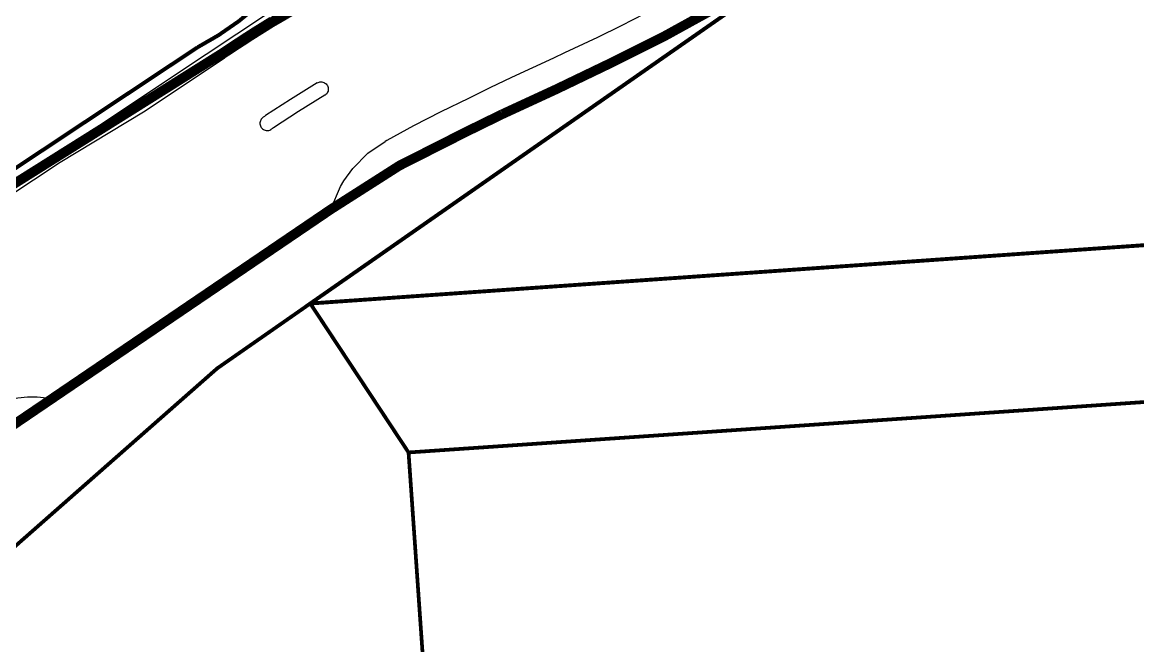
# Model space of a CAD drawing. Header units: millimetres. Extents: x 50357 to 985146, y 723188 to 1803594.
# Drawn here: x 831882.8 to 831997.7, y 820029.4 to 820093.6 of the extents above; entities that cross this region are included whole.
import ezdxf
from ezdxf.xclip import XClip

# ---------------------------------------------------------------- set-up
doc = ezdxf.new("R2010")
doc.units = ezdxf.units.MM
doc.header["$LTSCALE"] = 3
doc.header["$MEASUREMENT"] = 0
doc.linetypes.add('DASHED', pattern=[19.05, 12.7, -6.35])
doc.linetypes.add('PHANTOM', pattern=[2.5, 1.25, -0.25, 0.25, -0.25, 0.25, -0.25])
for name, color, linetype in [('00_Xref', 7, 'Continuous'), ('_PARCEL BOUNDARY', 10, 'DASHED'), ('x-baseplan$0$XXXXX-PIW-DWG-P00-XXXX-R100-WS4-00$0$XXXXX-PIW-P-WHCGRDP1-XXX$0$MMH813_1', 3, 'Continuous'), ('x-baseplan$0$XXXXX-PIW-DWG-P00-XXXX-R100-WS4-00$0$XXXXX-PIW-P-WHCGRDP1-XXX$0$MMH813__', 3, 'Continuous')]:
    doc.layers.add(name, color=color, linetype=linetype)
doc.layers.add('DraftConditionLine_AtGradeRoad_20180809', color=7, linetype='Continuous', lineweight=0)
doc.layers.add('x-baseplan$0$AR-ROAD_AR_BS_MI_', color=7, linetype='Continuous', true_color=0x6d6d6d)

# ---------------------------------------------------------------- blocks, each defined once
blk = doc.blocks.new('x-baseplan$0$XXXXX-PIW-DWG-P00-XXXX-R100-WS4-00')
at = {"layer": 'x-baseplan$0$XXXXX-PIW-DWG-P00-XXXX-R100-WS4-00$0$XXXXX-PIW-P-WHCGRDP1-XXX$0$MMH813_1'}
for p, q in [((834365.07, 818092.21, 6.43), (834365.16, 818092.26, 6.43)), ((834365.16, 818092.26, 6.43), (834365.25, 818092.29, 6.43)), ((834365.25, 818092.29, 6.43), (834365.35, 818092.31, 6.43)), ((834365.35, 818092.31, 6.43), (834365.45, 818092.32, 6.43)), ((834365.45, 818092.32, 6.43), (834365.55, 818092.31, 6.43)), ((834365.55, 818092.31, 6.43), (834365.65, 818092.3, 6.43)), ((834365.65, 818092.3, 6.43), (834365.74, 818092.26, 6.43)), ((834365.74, 818092.26, 6.43), (834365.83, 818092.22, 6.43)), ((834365.83, 818092.22, 6.43), (834365.92, 818092.16, 6.43)), ((834365.92, 818092.16, 6.43), (834365.99, 818092.1, 6.43)), ((834365.99, 818092.1, 6.43), (834366.06, 818092.02, 6.43)), ((834366.1, 818091.18, 6.43), (834366.04, 818091.1, 6.43)), ((834366.06, 818092.02, 6.43), (834366.11, 818091.94, 6.43)), ((834366.14, 818091.27, 6.43), (834366.1, 818091.18, 6.43)), ((834366.11, 818091.94, 6.43), (834366.16, 818091.85, 6.43)), ((834366.18, 818091.36, 6.43), (834366.14, 818091.27, 6.43)), ((834366.16, 818091.85, 6.43), (834366.19, 818091.75, 6.43)), ((834366.2, 818091.46, 6.43), (834366.18, 818091.36, 6.43)), ((834366.19, 818091.75, 6.43), (834366.2, 818091.66, 6.43)), ((834366.2, 818091.66, 6.43), (834366.21, 818091.56, 6.43)), ((834366.21, 818091.56, 6.43), (834366.2, 818091.46, 6.43)), ((834365.89, 818090.96, 6.43), (834365.85, 818090.93, 6.43)), ((834365.97, 818091.02, 6.43), (834365.89, 818090.96, 6.43)), ((834366.04, 818091.1, 6.43), (834365.97, 818091.02, 6.43)), ((834359.18, 818088.19), (834359.17, 818088.09)), ((834359.17, 818088.09), (834359.17, 818087.99)), ((834359.17, 818087.99), (834359.19, 818087.89)), ((834359.21, 818088.29), (834359.18, 818088.19)), ((834359.19, 818087.89), (834359.22, 818087.8)), ((834359.25, 818088.38), (834359.21, 818088.29)), ((834359.22, 818087.8), (834359.26, 818087.7)), ((834359.3, 818088.47), (834359.25, 818088.38)), ((834359.26, 818087.7), (834359.31, 818087.62)), ((834359.36, 818088.54), (834359.3, 818088.47)), ((834359.43, 818088.62), (834359.36, 818088.54)), ((834359.51, 818088.68), (834359.43, 818088.62)), ((834359.31, 818087.62), (834359.37, 818087.54)), ((834359.37, 818087.54), (834359.44, 818087.47)), ((834359.44, 818087.47), (834359.53, 818087.41)), ((834359.53, 818087.41), (834359.61, 818087.37)), ((834359.61, 818087.37), (834359.71, 818087.33)), ((834359.71, 818087.33), (834359.81, 818087.31)), ((834359.81, 818087.31), (834359.9, 818087.3)), ((834359.9, 818087.3), (834360, 818087.31)), ((834360, 818087.31), (834360.1, 818087.32)), ((834360.1, 818087.32), (834360.2, 818087.35)), ((834360.2, 818087.35), (834360.29, 818087.4)), ((834360.29, 818087.4), (834360.34, 818087.43))]:
    blk.add_line(p, q, dxfattribs=at)
at = {"layer": 'x-baseplan$0$XXXXX-PIW-DWG-P00-XXXX-R100-WS4-00$0$XXXXX-PIW-P-WHCGRDP1-XXX$0$MMH813_1', "extrusion": (0.08243, -0.124272, 0.988818)}
for p, q in [((834365.07, 818092.21, 6.43), (834362.33, 818090.51, 6.45)), ((834362.33, 818090.51, 6.45), (834359.75, 818088.84, 6.45)), ((834359.75, 818088.84, 6.45), (834359.63, 818088.76, 6.45)), ((834359.63, 818088.76, 6.45), (834359.51, 818088.68, 6.45))]:
    blk.add_line(p, q, dxfattribs=at)
at = {"layer": 'x-baseplan$0$XXXXX-PIW-DWG-P00-XXXX-R100-WS4-00$0$XXXXX-PIW-P-WHCGRDP1-XXX$0$MMH813_1', "extrusion": (0.083218, -0.125457, 0.988603)}
for p, q in [((834365.85, 818090.93, 6.43), (834363.13, 818089.25, 6.45)), ((834363.13, 818089.25, 6.45), (834360.58, 818087.59, 6.45)), ((834360.46, 818087.51, 6.45), (834360.35, 818087.43, 6.45)), ((834360.58, 818087.59, 6.45), (834360.46, 818087.51, 6.45))]:
    blk.add_line(p, q, dxfattribs=at)
at = {"layer": 'x-baseplan$0$XXXXX-PIW-DWG-P00-XXXX-R100-WS4-00$0$XXXXX-PIW-P-WHCGRDP1-XXX$0$MMH813__', "ltscale": 0.005142}
blk.add_line((834373.53, 818083.69, 6.27), (834366.48, 818079.21, -0.01), dxfattribs=at)
at = {"layer": 'x-baseplan$0$XXXXX-PIW-DWG-P00-XXXX-R100-WS4-00$0$XXXXX-PIW-P-WHCGRDP1-XXX$0$MMH813__', "ltscale": 0.005142, "elevation": 5.71}
blk.add_lwpolyline([(834360.17, 818098.89), (834358.46, 818097.83), (834357.62, 818097.29), (834355.93, 818096.2), (834355.09, 818095.64), (834354.75, 818095.42), (834346.42, 818089.88), (834345.94, 818089.6), (834337.9, 818084.7), (834337.38, 818084.35), (834297.41, 818057.78)], dxfattribs=at)
at = {"layer": 'x-baseplan$0$XXXXX-PIW-DWG-P00-XXXX-R100-WS4-00$0$XXXXX-PIW-P-WHCGRDP1-XXX$0$MMH813__', "ltscale": 0.005142, "flags": 128}
blk.add_lwpolyline([(834337.77, 818059.63), (834331.84, 818055.69)], dxfattribs=at)
at = {"layer": 'x-baseplan$0$XXXXX-PIW-DWG-P00-XXXX-R100-WS4-00$0$XXXXX-PIW-P-WHCGRDP1-XXX$0$MMH813__', "ltscale": 0.005142}
for points in [[(834398.76, 818099.33, 5.79), (834396.36, 818098.09, 5.83), (834393.93, 818096.89, 5.87), (834391.49, 818095.74, 5.91), (834390.54, 818095.3, 5.92), (834389.41, 818094.77, 5.94), (834385.08, 818092.77, 6), (834382.84, 818091.71, 6.02), (834380.63, 818090.61, 6.03), (834377.79, 818089.22, 6.05), (834374.99, 818087.78, 6.05), (834372.22, 818086.27, 6.05), (834372.08, 818086.19, 6.05)], [(834406.42, 818100.06, 5.92), (834403.3, 818098.33, 5.96), (834400.85, 818097.03, 5.99), (834400.71, 818096.96, 6), (834400.13, 818096.66, 6.01), (834398.4, 818095.76, 6.03), (834398.28, 818095.71, 6.03), (834397.68, 818095.4, 6.04), (834395.21, 818094.18, 6.08), (834394.08, 818093.64, 6.1), (834392.72, 818093, 6.12), (834391.77, 818092.56, 6.14), (834390.64, 818092.04, 6.16), (834386.31, 818090.03, 6.21), (834384.12, 818088.99, 6.23), (834381.95, 818087.92, 6.25), (834379.18, 818086.56, 6.26), (834373.53, 818083.69, 6.27)], [(834364.21, 818100.15, 0), (834361.3, 818098.44, 0), (834360.58, 818098, 0), (834358.43, 818096.66, 0), (834357.53, 818096.08, 0), (834357.08, 818095.79, 0), (834355.98, 818095.07, 0)], [(834360.17, 818098.89, 6.6), (834358.46, 818097.83, 6.59), (834357.62, 818097.29, 6.57), (834355.93, 818096.2, 6.55), (834355.09, 818095.64, 6.54), (834354.75, 818095.42, 6.53), (834353.42, 818094.54, 6.5), (834352.59, 818093.98, 6.48), (834351.75, 818093.43, 6.46), (834350.92, 818092.88, 6.44), (834350.09, 818092.32, 6.42), (834347.59, 818090.66, 6.36), (834346.76, 818090.11, 6.34), (834346.42, 818089.88, 6.33), (834345.94, 818089.6, 6.33), (834345.09, 818089.08, 6.32), (834343.38, 818088.04, 6.3), (834342.53, 818087.52, 6.29), (834337.9, 818084.7, 6.23), (834337.38, 818084.35, 6.22), (834334.05, 818082.14, 6.18)], [(834355.98, 818095.06, 0), (834355.75, 818094.92, 0), (834355.49, 818094.74, 0), (834355.48, 818094.73, 0), (834347.16, 818089.2, 0), (834338.61, 818084, 0), (834333.12, 818080.37, 0), (834330.28, 818078.46, 0), (834294.62, 818054.76, 0), (834291.59, 818052.72, 0), (834288.57, 818050.67, 0), (834287.89, 818050.2, 0), (834284.4, 818047.78, 0), (834280.25, 818044.84, 0), (834279.57, 818044.36, 0), (834276.13, 818041.86, 0), (834274.07, 818040.35, 0), (834272.04, 818038.84, 0), (834270.49, 818037.68, 0), (834256.03, 818026.8, 0), (834223.37, 818003.67, 0)], [(834366.48, 818079.21, 5.96), (834367.48, 818081.56, 5.99), (834367.81, 818082.13, 6), (834368.73, 818083.39, 6.01), (834370.29, 818084.96, 6.03), (834372.08, 818086.19, 6.04)], [(834337.77, 818059.63, 0), (834337.21, 818059.75, 0), (834336.21, 818059.85, 0), (834335.22, 818059.85, 0), (834334.22, 818059.75, 0), (834333.24, 818059.55, 0), (834332.29, 818059.26, 0), (834331.36, 818058.87, 0), (834330.67, 818058.49, 0)]]:
    blk.add_polyline3d(points, dxfattribs=at)
blk = doc.blocks.new('x-baseplan')
at = {"layer": 'x-baseplan$0$AR-ROAD_AR_BS_MI_'}
for p, q in [((834353.63, 818095.16), (834359.94, 818099.35)), ((834217.07, 818004.36), (834353.63, 818095.16))]:
    blk.add_line(p, q, dxfattribs=at)
blk.add_blockref('x-baseplan$0$XXXXX-PIW-DWG-P00-XXXX-R100-WS4-00', (0, 0))
blk = doc.blocks.new('PARCEL BOUNDARY')
at = {"layer": '_PARCEL BOUNDARY', "ltscale": 0.2, "const_width": 400}
blk.add_lwpolyline([(834236604, 817404009), (834264376, 817422377), (834297078, 817443981), (834310419, 817452901), (834352558, 817480871, 0.0821189), (834360568, 817486915, -0.0111337), (834370062, 817495444), (834378808, 817503845), (834383625, 817499192), (834387460, 817502803), (834394780, 817509960), (834415092, 817529477), (834423246, 817537222), (834426223, 817537204), (834428346, 817541474, -0.6859753), (834433832, 817540361, -0.0959867), (834433770, 817537696), (834438280, 817554903), (834459677, 817560069, -0.2423535), (834444628, 817513801), (834495220, 817517337)], format="xyb", dxfattribs=at)
at = {"layer": '_PARCEL BOUNDARY', "ltscale": 100, "const_width": 383}
for points in [[(834374306, 817439184), (834364188, 817454516), (834354598, 817447836), (834251000, 817356662), (834247124, 817353518), (834243074, 817350602), (834238864, 817347922), (834234507, 817345489), (834230017, 817343309)], [(834429575, 817257676), (834383731, 817304357), (834374306, 817439184), (834498385, 817447685), (834507891, 817309233)]]:
    blk.add_lwpolyline(points, dxfattribs=at)
at = {"layer": '_PARCEL BOUNDARY', "ltscale": 0.2, "const_width": 400}
blk.add_lwpolyline([(834493654, 817517222), (834495714, 817487766), (834497384, 817463828), (834364188, 817454516), (834426900, 817498196), (834444635, 817513795)], dxfattribs=at)

msp = doc.modelspace()

# ---------------------------------------------------------------- linework, layer by layer
at = {"layer": 'DraftConditionLine_AtGradeRoad_20180809', "linetype": 'PHANTOM', "ltscale": 0.3, "const_width": 1, "flags": 128}
msp.add_lwpolyline([(831989.3779, 820165.7243), (831989.3991, 820165.0595), (831989.4085, 820164.3945), (831989.4064, 820163.7294), (831989.3927, 820163.0644), (831989.3674, 820162.3998), (831989.3305, 820161.7358), (831989.282, 820161.0724), (831989.2219, 820160.4101), (831989.1503, 820159.7488), (831989.0671, 820159.0889), (831988.9725, 820158.4306), (831988.8664, 820157.774), (831988.7488, 820157.1194), (831988.6198, 820156.4669), (831988.4795, 820155.8168), (831988.3278, 820155.1693), (831988.1649, 820154.5244), (831987.9907, 820153.8825), (831987.8053, 820153.2438), (831987.6089, 820152.6084), (831987.4013, 820151.9765), (831987.1828, 820151.3483), (831986.9533, 820150.7241), (831986.713, 820150.1039), (831986.4619, 820149.488), (831986.2001, 820148.8766), (831985.9276, 820148.2699), (831985.6447, 820147.668), (831985.3512, 820147.0711), (831985.0474, 820146.4795), (831984.7333, 820145.8932), (831984.409, 820145.3126), (831984.0746, 820144.7376), (831983.7302, 820144.1686), (831983.376, 820143.6057), (831983.012, 820143.0491), (831982.6383, 820142.4989), (831982.2551, 820141.9553), (831981.8625, 820141.4184), (831981.4605, 820140.8885), (831981.0494, 820140.3657), (831980.6292, 820139.8502), (831980.2001, 820139.342), (831979.7622, 820138.8415), (831979.762, 820138.8413), (831977.7578, 820136.8526), (831975.7191, 820134.8992), (831973.6467, 820132.9817), (831971.5411, 820131.1006), (831969.4031, 820129.2566), (831967.2331, 820127.4501), (831965.032, 820125.6818), (831962.8003, 820123.9522), (831960.5388, 820122.2618), (831958.2482, 820120.6111), (831955.929, 820119.0007), (831953.5822, 820117.431), (831951.2082, 820115.9024), (831948.808, 820114.4156), (831946.3822, 820112.9708), (831943.9315, 820111.5686), (831941.4568, 820110.2094), (831938.9587, 820108.8936), (831937.8511, 820108.3279, 0.0292121), (831912.0276, 820095.8033, 0.02526117), (831807.7847, 820025.4198), (831771.119, 819999.2796), (831770.5182, 819998.7875), (831769.909, 819998.3061), (831769.2914, 819997.8353), (831768.6657, 819997.3754), (831768.0321, 819996.9264), (831767.3907, 819996.4886), (831766.7418, 819996.0621), (831766.0856, 819995.6469), (831765.4222, 819995.2433), (831764.7518, 819994.8513), (831764.0747, 819994.471), (831763.3911, 819994.1026), (831762.7012, 819993.7462), (831762.0051, 819993.402), (831761.3032, 819993.0699), (831760.5955, 819992.7501), (831759.8824, 819992.4427), (831759.164, 819992.1478), (831758.4406, 819991.8655), (831757.7124, 819991.5958), (831756.9796, 819991.3389), (831756.2424, 819991.0949), (831755.5011, 819990.8637), (831754.7558, 819990.6455), (831754.0068, 819990.4404), (831753.2544, 819990.2483), (831752.4988, 819990.0694), (831751.7401, 819989.9038), (831750.9786, 819989.7514), (831750.2147, 819989.6123), (831749.4484, 819989.4865), (831748.68, 819989.3742), (831747.9098, 819989.2752), (831747.1379, 819989.1898), (831746.3647, 819989.1178), (831745.5904, 819989.0593), (831744.8151, 819989.0144), (831744.0392, 819988.983), (831743.2629, 819988.9651), (831742.4864, 819988.9608), (831741.7099, 819988.97), (831740.9337, 819988.9928), (831740.158, 819989.0291), (831739.383, 819989.079), (831738.6091, 819989.1424), (831737.8363, 819989.2193), (831737.0651, 819989.3096), (831736.2955, 819989.4134), (831735.5278, 819989.5306), (831734.7624, 819989.6612), (831733.9993, 819989.8051), (831733.2388, 819989.9624), (831732.4812, 819990.1328), (831731.7267, 819990.3165), (831730.9755, 819990.5133), (831730.2279, 819990.7232), (831729.484, 819990.9461), (831728.7441, 819991.182), (831728.0085, 819991.4307), (831727.2773, 819991.6923), (831726.5508, 819991.9665), (831725.8292, 819992.2534), (831725.1127, 819992.5528), (831724.4016, 819992.8648), (831723.696, 819993.189), (831722.9961, 819993.5255), (831722.3023, 819993.8742), (831721.6146, 819994.235), (831720.9333, 819994.6077), (831720.2587, 819994.9922), (831719.5908, 819995.3885), (831718.93, 819995.7963), (831718.2764, 819996.2156), (831717.6302, 819996.6463), (831716.9916, 819997.0881), (831716.3609, 819997.5411), (831715.7381, 819998.005), (831715.1235, 819998.4796), (831714.5173, 819998.965), (831713.9197, 819999.4608), (831713.3308, 819999.967), (831712.7509, 820000.4834), (831712.18, 820001.0098), (831711.6184, 820001.5462), (831711.0663, 820002.0922), (831710.5237, 820002.6478), (831710.2774, 820002.9065), (831709.7302, 820003.5218), (831709.1939, 820004.1465), (831708.6685, 820004.7804), (831708.1542, 820005.4234), (831707.6513, 820006.0754), (831707.1598, 820006.7359), (831706.6799, 820007.405), (831706.2117, 820008.0823), (831705.7555, 820008.7678), (831705.3113, 820009.461), (831704.8792, 820010.1619), (831704.4595, 820010.8703), (831704.0521, 820011.5858), (831703.6574, 820012.3084), (831703.2753, 820013.0377), (831702.9059, 820013.7736), (831702.5495, 820014.5159), (831702.2061, 820015.2642), (831701.8758, 820016.0184), (831701.5587, 820016.7783), (831701.255, 820017.5436), (831700.9646, 820018.3141), (831700.6877, 820019.0895), (831700.4244, 820019.8696), (831700.1747, 820020.6542), (831699.9388, 820021.4431), (831699.7167, 820022.2359), (831699.5085, 820023.0325), (831699.3142, 820023.8327), (831699.1338, 820024.636), (831698.9676, 820025.4425), (831698.8154, 820026.2516), (831698.6774, 820027.0634), (831698.5535, 820027.8774), (831698.4439, 820028.6934), (831698.3486, 820029.5113), (831698.2675, 820030.3306), (831698.2008, 820031.1513), (831698.1483, 820031.973), (831698.1103, 820032.7955), (831698.0866, 820033.6185), (831698.0772, 820034.4418), (831698.0822, 820035.2652), (831698.1016, 820036.0883), (831698.1354, 820036.911), (831698.1835, 820037.733), (831698.246, 820038.554), (831698.3227, 820039.3738), (831698.4138, 820040.1921), (831698.5191, 820041.0087), (831698.6387, 820041.8234), (831698.7725, 820042.6358), (831698.9204, 820043.4458), (831699.0824, 820044.253), (831699.2585, 820045.0574), (831699.4486, 820045.8585), (831699.6527, 820046.6562), (831699.8707, 820047.4502), (831700.1024, 820048.2403), (831700.348, 820049.0262), (831700.6072, 820049.8077), (831700.88, 820050.5845), (831701.1663, 820051.3565), (831701.4661, 820052.1234), (831701.7792, 820052.8849), (831702.1055, 820053.6409), (831702.3056, 820054.0871), (831704.1603, 820057.4474), (831706.0734, 820060.7748), (831708.0443, 820064.0683), (831710.0724, 820067.3269), (831712.157, 820070.5497), (831712.4338, 820070.9685), (831733.6122, 820103.8268), (831734.0025, 820104.4038), (831734.4029, 820104.974), (831734.8131, 820105.537), (831735.2331, 820106.0929), (831735.6628, 820106.6413), (831736.1019, 820107.1821), (831736.5505, 820107.7152), (831737.0082, 820108.2404), (831737.4751, 820108.7575), (831737.9509, 820109.2664), (831738.4355, 820109.7669), (831738.9288, 820110.2588), (831739.4306, 820110.7421), (831739.9407, 820111.2166), (831740.4591, 820111.682), (831740.9854, 820112.1384), (831741.5197, 820112.5855), (831741.8793, 820112.8776, 0.1973975), (831747.0745, 820122.8267), (831747.1249, 820123.1662), (831747.1813, 820123.5048), (831747.2436, 820123.8423), (831747.3118, 820124.1787), (831747.3859, 820124.5138), (831747.4658, 820124.8476), (831747.5514, 820125.18), (831747.6429, 820125.5108), (831747.7402, 820125.84), (831747.8431, 820126.1674), (831747.9518, 820126.493), (831748.0662, 820126.8166), (831748.1861, 820127.1382), (831748.3117, 820127.4576), (831748.4428, 820127.7748), (831748.5794, 820128.0897), (831748.7215, 820128.4021), (831748.8691, 820128.712), (831749.022, 820129.0193), (831749.1803, 820129.3239), (831749.3438, 820129.6256), (831749.5126, 820129.9245), (831749.6866, 820130.2204), (831749.8657, 820130.5131), (831750.0499, 820130.8027), (831750.2392, 820131.0891), (831750.4334, 820131.3721), (831750.4789, 820131.437), (831752.5232, 820134.4165), (831745.5215, 820139.2205), (831745.5149, 820139.225), (831742.556, 820141.2551), (831742.4131, 820141.1873), (831742.269, 820141.1221), (831742.1238, 820141.0593), (831741.9776, 820140.9991), (831741.8303, 820140.9415), (831741.682, 820140.8865), (831741.5328, 820140.834), (831741.3827, 820140.7842), (831741.2317, 820140.737), (831741.0799, 820140.6924), (831740.9274, 820140.6505), (831740.7742, 820140.6112), (831740.6203, 820140.5746), (831740.4658, 820140.5408), (831740.3107, 820140.5096), (831740.1551, 820140.4811), (831739.9991, 820140.4554), (831739.8426, 820140.4324), (831739.6857, 820140.4121), (831739.5285, 820140.3945), (831739.3711, 820140.3797), (831739.2133, 820140.3677), (831739.0554, 820140.3584), (831738.8974, 820140.3519), (831738.7393, 820140.3481), (831738.5811, 820140.3471), (831738.423, 820140.3488), (831738.2648, 820140.3533), (831738.1068, 820140.3606), (831737.949, 820140.3706), (831737.7913, 820140.3834), (831737.6339, 820140.3989), (831737.4768, 820140.4172), (831737.32, 820140.4382), (831737.1637, 820140.4619), (831737.0077, 820140.4884), (831736.8523, 820140.5176), (831736.6973, 820140.5495), (831736.543, 820140.5841), (831736.3893, 820140.6213), (831736.2362, 820140.6613), (831736.1328, 820140.6899), (831734.3357, 820140.9813), (831732.5177, 820141.0788, 0.49426071), (831716.1273, 820119.5641), (831716.2088, 820119.2745), (831716.2851, 820118.9836), (831716.3564, 820118.6914), (831716.4226, 820118.398), (831716.4837, 820118.1035), (831716.5396, 820117.808), (831716.5903, 820117.5115), (831716.6359, 820117.2142), (831716.6762, 820116.9162), (831716.7114, 820116.6175), (831716.7413, 820116.3182), (831716.766, 820116.0184), (831716.7855, 820115.7183), (831716.7997, 820115.4179), (831716.8087, 820115.1172), (831716.8124, 820114.8165), (831716.8109, 820114.5157), (831716.8042, 820114.215), (831716.7922, 820113.9145), (831716.7749, 820113.6142), (831716.7524, 820113.3143), (831716.7247, 820113.0148), (831716.6918, 820112.7158), (831716.6536, 820112.4175), (831716.6102, 820112.1198), (831716.5617, 820111.823), (831716.508, 820111.5271), (831716.4491, 820111.2321), (831716.3851, 820110.9382), (831716.316, 820110.6455), (831716.2417, 820110.3541), (831716.1624, 820110.0639), (831716.0781, 820109.7752), (831715.9887, 820109.4881), (831715.8943, 820109.2025), (831715.7949, 820108.9186), (831715.6907, 820108.6365), (831715.5815, 820108.3562), (831715.4674, 820108.0779), (831715.3485, 820107.8017), (831715.2248, 820107.5275), (831715.0963, 820107.2556), (831714.9631, 820106.9859), (831714.8252, 820106.7186), (831714.6826, 820106.4537), (831714.5355, 820106.1914), (831714.3838, 820105.9317), (831714.2276, 820105.6747), (831714.0669, 820105.4204), (831713.9019, 820105.169), (831713.8769, 820105.1317), (831688.2915, 820070.788, 0.32210851), (831687.5327, 819994.9607, 0.4344415), (831784.7855, 819981.1228), (831812.1512, 820002.9662), (831823.0927, 820011.4276), (831834.1803, 820019.6967), (831845.4106, 820027.7711), (831856.78, 820035.6482), (831868.2852, 820043.3258), (831879.9226, 820050.8013), (831879.9544, 820050.8214), (831914.6115, 820074.3396), (831921.6447, 820078.8229), (831928.4817, 820082.2829), (831932.2394, 820084.1212, 0.01189914), (831948.964, 820092.1615, 0.03765895), (831969.6927, 820104.9732, 0.01563381), (831992.7457, 820123.9028, 0.24235352), (832007.7947, 820170.1708)], format="xyb", dxfattribs=at)

# ---------------------------------------------------------------- block references
at = {"xscale": 0.001, "yscale": 0.001, "zscale": 0.001, "rotation": 359.998908534026}
msp.add_blockref('PARCEL BOUNDARY', (-2467.289, 2626.0129, -0.0001), dxfattribs=at)
at = {"layer": '00_Xref'}
ref = msp.add_blockref('x-baseplan', (-2451.8823, 1995.1308), dxfattribs=at)
XClip(ref).set_block_clipping_path([(834202.5721001658, 818417.7772892595), (834906.8000387838, 818467.0082229956), (834956.1800785905, 817760.6473843332), (834251.9521399725, 817711.4164505971)])

doc.saveas('drawing.dxf')
